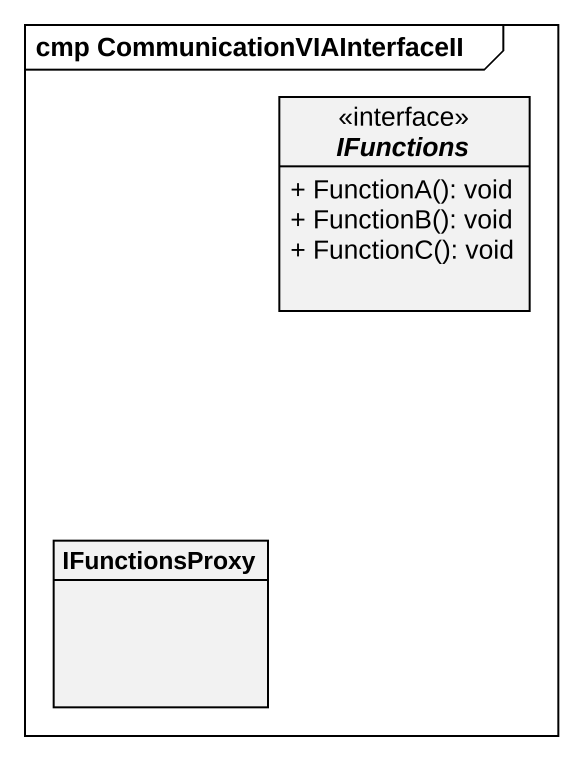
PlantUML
@startuml
mainframe cmp CommunicationVIAInterfaceII
hide circle
hide empty members
skinparam classAttributeIconSize 0
interface IFunctions <<interface>> {
  + FunctionA(): void
  + FunctionB(): void
  + FunctionC(): void
}
class IFunctionsProxy
@enduml
